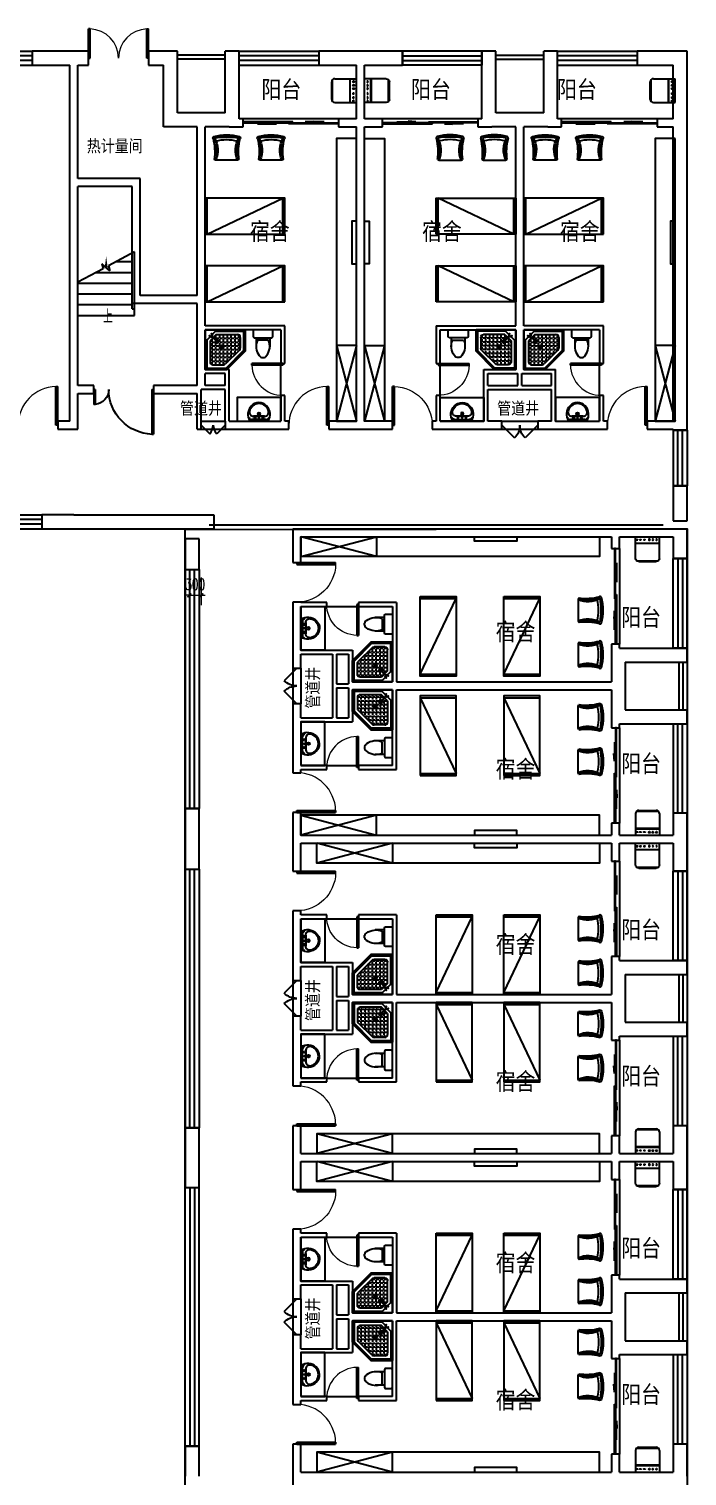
# Model space of a CAD drawing. Extents: x 0 to 302064749, y -59725395 to 1524223.
# Drawn here: x 101690368 to 103343094, y -8225277 to -4589652 of the extents above; entities that cross this region are included whole.
import ezdxf

# ---------------------------------------------------------------- set-up
doc = ezdxf.new("R2010")
doc.units = 0
doc.header["$LTSCALE"] = 1000
doc.linetypes.add('DOTE', pattern=[2.42, 2, -0.2, 0.02, -0.2])
for name, color, linetype in [('A-ANNO-IDEN', 3, 'Continuous'), ('A-ANNO-TXT', 7, 'Continuous'), ('A-Fixt', 81, 'Continuous'), ('A-FLOR-STRS', 140, 'Continuous'), ('CLAYER', 7, 'Continuous'), ('DOOR_FIRE', 4, 'Continuous'), ('E2-栏杆', 92, 'Continuous'), ('fur', 253, 'Continuous'), ('PUB_DIM', 3, 'Continuous'), ('PUB_TEXT', 7, 'Continuous'), ('WALL', 2, 'Continuous'), ('WINDOW', 4, 'Continuous'), ('洁具', 213, 'Continuous'), ('配景', 3, 'Continuous')]:
    doc.layers.add(name, color=color, linetype=linetype)
doc.layers.add('DOTE', color=1, linetype='DOTE', lineweight=9, plot=False)
doc.layers.get('DOTE').off()
doc.styles.add('A_DIM', font='simplex.shx', dxfattribs={"width": 0.7, "bigfont": 'gbcbig.shx'})
doc.styles.add('A_DIM_T3', font='simplex.shx', dxfattribs={"width": 0.7, "bigfont": 'gbcbig.shx'})
doc.styles.get("Standard").update_dxf_attribs({"font": 'geniso.shx', "bigfont": 'hztxt.shx'})
doc.dimstyles.new('_TCH_ARCH&&100', dxfattribs={"dimtxt": 280, "dimasz": 100, "dimexe": 250, "dimexo": 300, "dimgap": 135, "dimtad": 1, "dimdec": 0, "dimzin": 0, "dimdsep": 46, "dimtxsty": 'A_DIM_T3', "dimblk": 'ARCHTICK', "dimcen": 0.09, "dimclrt": 7, "dimazin": 2, "dimtfac": 1, "dimtdec": 0, "dimtix": 1, "dimtmove": 2, "dimatfit": 3, "dimfxl": 150, "dimtolj": 1, "dimtzin": 0, "dimarcsym": 0})

# ---------------------------------------------------------------- blocks, each defined once
blk = doc.blocks.new('1F平面-CAD导入_dwg_Drawing4_t3_dwg_$plan$00001613-474159-1F-927810-1F')
at = {"layer": '洁具'}
for p, q in [((-200, 170), (-430, 170)), ((-260, -140), (-260, 140)), ((-30, 250), (-170, 250)), ((-200, -170), (-200, -220)), ((-170, -250), (-30, -250))]:
    blk.add_line(p, q, dxfattribs=at)
for points in [[(-200, 220), (-200, 170), (-200, -170), (-430, -170)], [(0, -220), (0, 220)]]:
    blk.add_lwpolyline(points, dxfattribs=at)
for centre, radius, start, end in [((-590, 0), 110, 123.4509, 236.5491), ((-413, -227), 398, 67.4505, 126.6381), ((-170, 220), 30, 90, 180), ((-30, 220), 30, 0, 90), ((-413, 227), 398, 233.3619, 292.5495), ((-170, -220), 30, 180, 270), ((-30, -220), 30, 270, 0)]:
    blk.add_arc(centre, radius, start, end, dxfattribs=at)
blk = doc.blocks.new('$lvtry$00000169')
at = {"color": 0}
for p, q in [((259, -36), (259, 0)), ((36, -259), (0, -259)), ((24, -259), (24, -976)), ((259, -36), (36, -259)), ((36, -259), (36, -964)), ((276, -120), (120, -276)), ((120, -276), (120, -808)), ((120, -309), (147, -309)), ((144, -151), (291, -298)), ((151, -144), (298, -291)), ((173, -309), (173, -239)), ((173, -309), (243, -309)), ((173, -405), (173, -335)), ((183, -213), (205, -213)), ((220, -213), (243, -213)), ((259, -24), (976, -24)), ((259, -36), (964, -36)), ((270, -213), (270, -143)), ((270, -213), (340, -213)), ((270, -263), (270, -239)), ((270, -405), (270, -335)), ((276, -120), (808, -120)), ((334, -309), (340, -309)), ((366, -213), (366, -143)), ((366, -213), (436, -213)), ((366, -309), (366, -239)), ((366, -309), (436, -309)), ((366, -405), (366, -335)), ((462, -213), (462, -143)), ((462, -213), (532, -213)), ((462, -309), (462, -239)), ((462, -309), (532, -309)), ((462, -405), (462, -335)), ((558, -213), (558, -143)), ((558, -213), (628, -213)), ((558, -309), (558, -239)), ((558, -309), (628, -309)), ((558, -405), (558, -335)), ((655, -213), (655, -143)), ((655, -213), (725, -213)), ((655, -309), (655, -239)), ((655, -309), (725, -309)), ((655, -405), (655, -335)), ((751, -213), (751, -143)), ((751, -213), (821, -213)), ((751, -309), (751, -239)), ((751, -309), (821, -309)), ((751, -405), (751, -335)), ((847, -213), (847, -143)), ((847, -213), (880, -213)), ((847, -309), (847, -239)), ((847, -309), (880, -309)), ((847, -405), (847, -335)), ((880, -192), (880, -460)), ((964, -36), (976, -24)), ((964, -36), (964, -525)), ((976, -24), (976, -530)), ((120, -405), (147, -405)), ((120, -501), (147, -501)), ((120, -598), (147, -598)), ((120, -694), (147, -694)), ((173, -405), (243, -405)), ((173, -501), (173, -431)), ((173, -501), (243, -501)), ((173, -598), (173, -528)), ((173, -598), (243, -598)), ((173, -694), (173, -624)), ((173, -694), (243, -694)), ((173, -790), (173, -720)), ((270, -405), (340, -405)), ((270, -501), (270, -431)), ((270, -501), (340, -501)), ((270, -598), (270, -528)), ((270, -598), (340, -598)), ((270, -694), (270, -624)), ((270, -694), (340, -694)), ((270, -790), (270, -720)), ((366, -405), (379, -405)), ((366, -501), (366, -431)), ((366, -501), (436, -501)), ((366, -598), (366, -528)), ((366, -598), (436, -598)), ((366, -694), (366, -624)), ((366, -694), (436, -694)), ((366, -790), (366, -720)), ((462, -405), (532, -405)), ((462, -501), (462, -431)), ((462, -501), (532, -501)), ((462, -598), (462, -528)), ((462, -598), (532, -598)), ((462, -694), (462, -624)), ((462, -694), (532, -694)), ((462, -790), (462, -720)), ((859, -511), (511, -859)), ((964, -525), (525, -964)), ((976, -530), (530, -976)), ((558, -405), (628, -405)), ((558, -501), (558, -431)), ((558, -501), (628, -501)), ((558, -598), (558, -528)), ((558, -598), (628, -598)), ((558, -694), (558, -624)), ((558, -694), (628, -694)), ((558, -790), (558, -720)), ((655, -405), (725, -405)), ((655, -501), (655, -431)), ((655, -501), (725, -501)), ((655, -598), (655, -528)), ((655, -598), (725, -598)), ((655, -694), (655, -624)), ((655, -694), (676, -694)), ((751, -405), (821, -405)), ((751, -501), (751, -431)), ((751, -501), (821, -501)), ((751, -598), (751, -528)), ((751, -598), (773, -598)), ((847, -405), (880, -405)), ((847, -501), (847, -431)), ((847, -501), (867, -501)), ((964, -525), (976, -530)), ((36, -964), (24, -976)), ((24, -976), (530, -976)), ((36, -964), (525, -964)), ((120, -790), (147, -790)), ((173, -790), (243, -790)), ((173, -878), (173, -816)), ((192, -880), (460, -880)), ((270, -790), (340, -790)), ((270, -880), (270, -816)), ((366, -790), (436, -790)), ((366, -880), (366, -816)), ((462, -790), (532, -790)), ((462, -880), (462, -816)), ((525, -964), (530, -976)), ((558, -790), (580, -790))]:
    blk.add_line(p, q, dxfattribs=at)
blk.add_lwpolyline([(0, 0), (0, -1000), (540, -1000), (1000, -540), (1000, 0)], close=True)
for points in [[(0, 0), (0, -1000)], [(0, 0), (1000, 0)], [(1000, 0), (1000, -540)], [(136, -190), (148, -178), (132, -162), (121, -174)], [(190, -136), (178, -148), (162, -132), (174, -121)], [(1000, -540), (540, -1000)], [(0, -1000), (540, -1000)]]:
    blk.add_lwpolyline(points, close=True, dxfattribs=at)
for radius in [43.8, 31.1]:
    blk.add_circle((416, -428), radius, dxfattribs=at)
for centre, radius, start, end in [((296, -296), 40.6, 142.583, 128.4197), ((296, -296), 28.6, 145.828, 125.6599), ((808, -192), 72, 0, 90), ((808, -460), 72, 315, 0), ((192, -808), 72, 180, 270), ((460, -808), 72, 270, 315)]:
    blk.add_arc(centre, radius, start, end, dxfattribs=at)
for p in [(103, -156, 0), (156, -102, 0), (416, -428, 0)]:
    blk.add_point(p, dxfattribs=at)
blk = doc.blocks.new('$lvtry$00000178')
at = {"color": 0}
for p, q in [((-238, 0), (238, 0)), ((-214, -36), (-272, -91)), ((-180, -23), (180, -23)), ((-142, -105), (140, -105)), ((140, -105), (-142, -105)), ((216, -37), (268, -91))]:
    blk.add_line(p, q, dxfattribs=at)
blk.add_lwpolyline([(-104, -430, 0.224698), (110, -425, 0.348046), (269, -79), (239, 0), (-241, 0), (-271, -79, 0.356844)], format="xyb", close=True, dxfattribs=at)
for centre, radius in [((-100, -65), 16.3), ((1, -172), 31.6), ((100, -65), 16.3)]:
    blk.add_circle(centre, radius, dxfattribs=at)
at = {"color": 0, "lineweight": 13}
blk.add_circle((1, -172), 23, dxfattribs=at)
at = {"color": 0}
for centre, radius, start, end in [((-142, -205), 100, 90, 190.5602), ((-1, -179), 243, 190.5602, 349.4398), ((-180, -73), 50, 90, 133.181), ((140, -205), 100, 349.4398, 90), ((180, -73), 50, 44.5607, 90)]:
    blk.add_arc(centre, radius, start, end, dxfattribs=at)
for p in [(0, -65), (1, -172)]:
    blk.add_point(p, dxfattribs=at)
blk = doc.blocks.new('A$C70365C93')
at = {"layer": '洁具'}
blk.add_lwpolyline([(-1900, 2300), (-1900, 1700), (-800, 1700), (-800, 2300)], close=True, dxfattribs=at)
blk.add_blockref('$lvtry$00000178', (-1350, 2280), dxfattribs=at)
at = {"layer": '洁具', "rotation": 180}
blk.add_blockref('$lvtry$00000169', (0, 0), dxfattribs=at)
at = {"layer": '洁具', "extrusion": (0, 0, -1), "xscale": -1, "zscale": -1, "rotation": 90}
blk.add_blockref('1F平面-CAD导入_dwg_Drawing4_t3_dwg_$plan$00001613-474159-1F-927810-1F', (1450, 0), dxfattribs=at)
blk = doc.blocks.new('单人床')
at = {"layer": 'A-Fixt'}
for p, q in [((47774, 13973), (48674, 13973)), ((47774, 12073), (48674, 13973)), ((47774, 12073), (48674, 12073))]:
    blk.add_line(p, q, dxfattribs=at)
blk.add_lwpolyline([(47774, 14023), (48674, 14023), (48674, 12023), (47774, 12023), (47774, 14023)], dxfattribs=at)
blk = doc.blocks.new('CH_AP01')
for p, q in [((-311, 17), (-275, 0)), ((-275, 0), (275, 0)), ((275, 0), (311, 17))]:
    blk.add_line(p, q)
for centre, radius, start, end in [((-307, 555), 37.8, 100.1859, 202.8359), ((-1658, 202), 1360, 352.1659, 14.4283), ((-824, 250), 563, 335.5038, 31.0903), ((0, -579), 1213, 74.7104, 105.2896), ((0, -579), 1173, 75.0287, 104.9713), ((0, -1278), 1857, 80.611, 99.389), ((-824, 250), 603, 335.5038, 30.2691), ((0, -579), 1093, 75.8767, 104.1233), ((824, 250), 603, 149.7309, 204.4962), ((824, 250), 563, 148.9097, 204.4962), ((1658, 202), 1360, 165.5717, 187.8341), ((307, 555), 37.8, 337.1641, 79.8141)]:
    blk.add_arc(centre, radius, start, end)
blk = doc.blocks.new('A$C61295E98')
at = {"color": 3}
for p, q in [((544, 598), (0, 598)), ((0, 598), (0, 0)), ((161, 598), (161, 0)), ((170, 0), (170, 598)), ((603, 572), (603, 26)), ((624, 518), (624, 80)), ((544, 0), (0, 0))]:
    blk.add_line(p, q, dxfattribs=at)
for points in [[(82, 540), (75, 540), (75, 577), (82, 577)], [(82, 453), (75, 453), (75, 490), (82, 490)], [(82, 353), (75, 353), (75, 389), (82, 389)]]:
    blk.add_lwpolyline(points, close=True, dxfattribs=at)
for centre in [(74, 250), (74, 164), (74, 71)]:
    blk.add_circle(centre, 15.7, dxfattribs=at)
for centre, start, end in [((544, 518), 360, 90), ((544, 80), 270, 0)]:
    blk.add_arc(centre, 80, start, end, dxfattribs=at)
blk = doc.blocks.new('宿舍')
at = {"layer": 'A-Fixt'}
for p, q in [((47854, 13802), (48354, 15702)), ((48354, 13802), (47854, 15702)), ((47854, 13802), (48354, 13802))]:
    blk.add_line(p, q, dxfattribs=at)
for points in [[(47854, 8602), (48354, 8602), (48354, 15702), (47854, 15702)], [(47854, 10676), (47970, 10676), (47970, 11743), (47854, 11743)]]:
    blk.add_lwpolyline(points, close=True, dxfattribs=at)
at = {"xscale": -1, "rotation": 90}
for p in [(63677, 60475), (63677, 58775)]:
    blk.add_blockref('单人床', p, dxfattribs=at)
at = {"layer": 'A-Fixt', "xscale": -1, "rotation": 180}
for p in [(50002, 9140), (51117, 9140)]:
    blk.add_blockref('CH_AP01', p, dxfattribs=at)
at = {"layer": '配景', "color": 252}
blk.add_blockref('A$C61295E98', (47854, 7097), dxfattribs=at)
blk = doc.blocks.new('宿舍一')
at = {"layer": 'A-Fixt'}
for p, q in [((48154, 16102), (48654, 16102)), ((48654, 14202), (48154, 16102)), ((48654, 16102), (48154, 14202)), ((48154, 14202), (48654, 14202))]:
    blk.add_line(p, q, dxfattribs=at)
for points in [[(48154, 8602), (48654, 8602), (48654, 16102), (48154, 16102)], [(48154, 10676), (48270, 10676), (48270, 11743), (48154, 11743)]]:
    blk.add_lwpolyline(points, close=True, dxfattribs=at)
at = {"xscale": -1, "rotation": 90}
for p in [(63677, 60875), (63677, 58775)]:
    blk.add_blockref('单人床', p, dxfattribs=at)
at = {"layer": 'A-Fixt', "xscale": -1, "rotation": 179.9999999998882}
for p in [(50002, 9140), (51117, 9140)]:
    blk.add_blockref('CH_AP01', p, dxfattribs=at)
at = {"layer": '配景', "color": 252, "rotation": 359.9999999998882}
blk.add_blockref('A$C61295E98', (48154, 7097), dxfattribs=at)
blk = doc.blocks.new('_ArchTick')
at = {"color": 0, "linetype": 'ByBlock', "const_width": 0.4}
blk.add_lwpolyline([(-0.5, -0.5), (0.5, 0.5)], dxfattribs=at)
blk = doc.blocks.new('*D94')
at = {"layer": 'Defpoints', "color": 0, "transparency": 16777216}
for p in [(94700, 66677), (95000, 66677), (95000, 65927)]:
    blk.add_point(p, dxfattribs=at)
at = {"layer": 'PUB_DIM', "color": 0, "lineweight": -2, "transparency": 16777216}
for p, q in [((94700, 66377), (94700, 65677)), ((95000, 66377), (95000, 65677)), ((94700, 65927), (94600, 65927)), ((94700, 65927), (95000, 65927)), ((95000, 65927), (95100, 65927))]:
    blk.add_line(p, q, dxfattribs=at)
at = {"layer": 'PUB_DIM', "color": 0, "lineweight": -2, "transparency": 16777216, "xscale": 100, "yscale": 100, "zscale": 100}
blk.add_blockref('_ArchTick', (94700, 65927), dxfattribs=at)
at = {"layer": 'PUB_DIM', "color": 0, "lineweight": -2, "transparency": 16777216, "xscale": 100, "yscale": 100, "zscale": 100, "rotation": 180}
blk.add_blockref('_ArchTick', (95000, 65927), dxfattribs=at)
at = {"layer": 'PUB_DIM', "color": 7, "transparency": 16777216, "insert": (94850, 66202), "char_height": 280, "attachment_point": 5, "style": 'A_DIM_T3'}
blk.add_mtext('\\A1;300', dxfattribs=at)
blk = doc.blocks.new('$TCHSYS$WIN2D')
for p, q in [((-0.5, 0.5), (0.5, 0.5)), ((-0.5, 0.5), (-0.5, -0.5)), ((0.5, 0.5), (0.5, -0.5)), ((0.5, 0.1667), (-0.5, 0.1667)), ((0.5, -0.1667), (-0.5, -0.1667)), ((-0.5, -0.5), (0.5, -0.5))]:
    blk.add_line(p, q)
blk = doc.blocks.new('$WINLIB2D$00000001')
at = {"color": 0}
for points in [[(-0.5, 0.5), (-0.5, -0.5)], [(-0.5, 0.5), (0.5, 0.5)], [(0.5, -0.5), (0.5, 0.5)], [(0.5, 0.167), (-0.5, 0.167)], [(0.5, -0.167), (-0.5, -0.167)], [(-0.5, -0.5), (0.5, -0.5)]]:
    blk.add_lwpolyline(points, dxfattribs=at)
blk = doc.blocks.new('$DorLib2D$00000131')
at = {"color": 0, "linetype": 'Continuous'}
for p, q in [((0.15, 0.125), (0.232, 0.197)), ((0.232, 0.197), (0.232, 0.125)), ((-0.5, 0.125), (-0.5, 0)), ((0.019, 0.125), (-0.5, 0.125)), ((-0.5, 0), (0.019, 0)), ((-0.024, 0), (0.5, 0)), ((-0.024, -0.125), (-0.024, 0)), ((0.019, 0), (0.019, 0.125)), ((0.35, 0.125), (0.15, 0.125)), ((0.5, 0), (0.5, -0.125)), ((-0.35, -0.125), (-0.15, -0.125)), ((-0.232, -0.197), (-0.232, -0.125)), ((-0.15, -0.125), (-0.232, -0.197)), ((0.5, -0.125), (-0.024, -0.125))]:
    blk.add_line(p, q, dxfattribs=at)
blk = doc.blocks.new('$DorLib2D$00000001')
for p, q in [((0.45, 0.975), (0.5, 0.975)), ((0.45, 0), (0.45, 0.975)), ((0.5, 0), (0.5, 0.975)), ((0.5, 0), (0.45, 0))]:
    blk.add_line(p, q)
at = {"lineweight": 13}
blk.add_arc((0.475, 0), 0.975, 91.4693, 180, dxfattribs=at)
blk = doc.blocks.new('$DorLib2D$00000002')
for p, q in [((-0.5, 0), (-0.5, 0.4875)), ((-0.475, 0.4875), (-0.5, 0.4875)), ((-0.475, 0), (-0.475, 0.4875)), ((0.475, 0), (0.475, 0.4875)), ((0.475, 0.4875), (0.5, 0.4875)), ((0.5, 0), (0.5, 0.4875)), ((-0.5, 0), (-0.475, 0)), ((0.5, 0), (0.475, 0))]:
    blk.add_line(p, q)
at = {"lineweight": 13}
for centre, start, end in [((-0.4875, 0), 0, 88.53072), ((0.4875, 0), 91.46928, 180)]:
    blk.add_arc(centre, 0.4875, start, end, dxfattribs=at)
blk = doc.blocks.new('$DorLib2D$00000225')
at = {"color": 0}
for p, q in [((0.475, -0.001), (0.475, 0.752)), ((0.475, 0.752), (0.5, 0.752)), ((0.5, -0.001), (0.5, 0.752)), ((-0.5, 0), (-0.5, 0.252)), ((-0.475, 0.252), (-0.5, 0.252)), ((-0.475, 0), (-0.475, 0.252)), ((-0.475, 0), (-0.5, 0)), ((0.475, -0.001), (0.5, -0.001))]:
    blk.add_line(p, q, dxfattribs=at)
for centre, radius, start, end in [((0.505, -0.002), 0.755, 92.2493, 179.7238), ((-0.501, 0.003), 0.251, 359.7899, 84.0974)]:
    blk.add_arc(centre, radius, start, end, dxfattribs=at)
blk = doc.blocks.new('$DorLib2D$00000116')
at = {"color": 0}
for p, q in [((-0.5, 0), (-0.146, 0.354)), ((0.5, 0), (0.146, 0.354))]:
    blk.add_line(p, q, dxfattribs=at)
for centre, start, end in [((-0.5, 0), 0, 45), ((0.5, 0), 135, 180)]:
    blk.add_arc(centre, 0.5, start, end, dxfattribs=at)
blk = doc.blocks.new('*D446')
at = {"layer": 'Defpoints', "color": 0, "transparency": 16777216}
for p in [(94700, 66677), (95000, 66677), (95000, 65927)]:
    blk.add_point(p, dxfattribs=at)
at = {"layer": 'PUB_DIM', "color": 0, "lineweight": -2, "transparency": 16777216}
for p, q in [((94700, 66377), (94700, 65677)), ((95000, 66377), (95000, 65677)), ((94700, 65927), (94600, 65927)), ((94700, 65927), (95000, 65927)), ((95000, 65927), (95100, 65927))]:
    blk.add_line(p, q, dxfattribs=at)
at = {"layer": 'PUB_DIM', "color": 0, "lineweight": -2, "transparency": 16777216, "xscale": 100, "yscale": 100, "zscale": 100}
blk.add_blockref('_ArchTick', (94700, 65927), dxfattribs=at)
at = {"layer": 'PUB_DIM', "color": 0, "lineweight": -2, "transparency": 16777216, "xscale": 100, "yscale": 100, "zscale": 100, "rotation": 180}
blk.add_blockref('_ArchTick', (95000, 65927), dxfattribs=at)
at = {"layer": 'PUB_DIM', "color": 7, "transparency": 16777216, "insert": (94850, 66202), "char_height": 280, "attachment_point": 5, "style": 'A_DIM_T3'}
blk.add_mtext('\\A1;300', dxfattribs=at)
blk = doc.blocks.new('A$C6811127b')
at = {"layer": 'A-ANNO-IDEN'}
blk.add_lwpolyline([(92612.5, 73225, 0, 0, 0), (92612.5, 74440, 0, 80, 0), (92612.5, 74140, 0, 0, 0)], format="xyseb", dxfattribs=at)
at = {"layer": 'A-FLOR-STRS'}
for p, q in [((93325, 74554.7), (92674.2, 74207.9)), ((93325, 73125), (93325, 74554.7)), ((93325, 73125), (93325, 74554.7)), ((92704.7, 74076.4), (92504.6, 74256.1)), ((92504.6, 74256.1), (92533.2, 74132.7)), ((92674.2, 74207.9), (92704.7, 74076.4)), ((92865.8, 74310), (93265, 74310)), ((93265, 73125), (93265, 74522.7)), ((92533.2, 74132.7), (91900, 73795.3)), ((92359.2, 74040), (93265, 74040)), ((91900, 72960), (91900, 73795.3)), ((91900, 73770), (93265, 73770)), ((91900, 73500), (93265, 73500)), ((91900, 73230), (93265, 73230)), ((93265, 73125), (93325, 73125)), ((93325, 72960), (93325, 73125)), ((91900, 72960), (93325, 72960))]:
    blk.add_line(p, q, dxfattribs=at)
at = {"layer": 'DOOR_FIRE'}
for p, q in [((95000, 70300), (95600, 70300)), ((102550, 70300), (103450, 70300)), ((95000, 70100), (95600, 70100)), ((102550, 70100), (103450, 70100)), ((97300, 64100), (97300, 63200)), ((97500, 64100), (97500, 63200)), ((97300, 56250), (97300, 55350)), ((97500, 56250), (97500, 55350)), ((97300, 48250), (97300, 47350)), ((97500, 48250), (97500, 47350))]:
    blk.add_line(p, q, dxfattribs=at)
at = {"layer": 'E2-栏杆'}
for points in [[(95600, 79500), (94400, 79500)], [(95600, 79400), (94400, 79400)], [(102400, 79500), (103600, 79500)], [(102400, 79400), (103600, 79400)], [(107000, 63050), (107000, 64250)], [(107100, 63050), (107100, 64250)], [(107000, 55200), (107000, 56400)], [(107100, 55200), (107100, 56400)], [(107000, 47200), (107000, 48400)], [(107100, 47200), (107100, 48400)]]:
    blk.add_lwpolyline(points, dxfattribs=at)
at = {"layer": 'fur'}
blk.add_line((95200, 67700), (106600, 67700), dxfattribs=at)
at = {"layer": 'WALL'}
for p, q in [((91800, 79600), (90750, 79600)), ((90750, 79600), (90750, 79250)), ((92171.3, 79600), (91800, 79600)), ((92171.3, 79250), (92171.3, 79600)), ((94400, 79600), (93671.3, 79600)), ((93671.3, 79600), (93671.3, 79250)), ((94400, 78050), (94400, 79600)), ((95600, 78050), (95600, 79600)), ((95950, 79600), (95600, 79600)), ((95950, 79250), (95950, 79600)), ((99000, 79600), (97950, 79600)), ((97950, 79600), (97950, 79250)), ((100050, 79600), (99000, 79600)), ((100050, 79250), (100050, 79600)), ((102400, 79600), (102050, 79600)), ((102050, 79600), (102050, 79250)), ((102400, 78050), (102400, 79600)), ((103950, 79600), (103600, 79600)), ((103600, 78050), (103600, 79600)), ((103950, 79250), (103950, 79600)), ((107200, 79600), (105950, 79600)), ((105950, 79600), (105950, 79250)), ((107200, 77800), (107200, 79600)), ((90750, 79250), (91700, 79250)), ((91700, 77800), (91700, 79250)), ((91900, 77800), (91900, 79250)), ((91900, 79250), (92171.3, 79250)), ((93671.3, 79250), (94050, 79250)), ((94050, 77700), (94050, 79250)), ((95950, 77900), (95950, 79250)), ((97950, 79250), (98900, 79250)), ((98900, 77900), (98900, 79250)), ((99100, 77900), (99100, 79250)), ((99100, 79250), (100050, 79250)), ((102050, 77900), (102050, 79250)), ((103950, 77900), (103950, 79250)), ((105950, 79250), (106850, 79250)), ((106850, 77900), (106850, 79250)), ((95000, 78050), (94400, 78050)), ((95600, 78050), (95000, 78050)), ((96050, 77900), (95950, 77900)), ((96050, 77700), (96050, 77900)), ((98900, 77900), (98450, 77900)), ((98450, 77900), (98450, 77700)), ((99550, 77900), (99100, 77900)), ((99550, 77700), (99550, 77900)), ((102050, 77900), (101950, 77900)), ((101950, 77900), (101950, 77700)), ((103000, 78050), (102400, 78050)), ((103600, 78050), (103000, 78050)), ((104050, 77900), (103950, 77900)), ((104050, 77700), (104050, 77900)), ((106850, 77900), (106450, 77900)), ((106450, 77900), (106450, 77700)), ((91700, 76300), (91700, 77800)), ((91900, 76400), (91900, 77800)), ((94900, 77700), (94050, 77700)), ((94900, 73460), (94900, 77700)), ((95700, 77700), (95100, 77700)), ((95100, 73360), (95100, 77700)), ((95700, 77700), (96050, 77700)), ((98450, 77700), (98900, 77700)), ((98900, 72450), (98900, 77700)), ((99100, 72450), (99100, 77700)), ((99100, 77700), (99550, 77700)), ((101950, 77700), (102300, 77700)), ((102900, 77700), (102300, 77700)), ((102900, 72700), (102900, 77700)), ((103100, 72700), (103100, 77700)), ((103700, 77700), (103100, 77700)), ((103700, 77700), (104050, 77700)), ((106450, 77700), (106850, 77700)), ((106850, 72450), (106850, 77700)), ((107200, 72450), (107200, 77800)), ((93465, 76400), (91900, 76400)), ((93465, 73460), (93465, 76400)), ((91700, 72450), (91700, 76300)), ((91900, 72450), (91900, 76200)), ((93265, 76200), (91900, 76200)), ((93265, 73260), (93265, 76200)), ((94900, 73460), (93465, 73460)), ((94900, 73260), (93265, 73260)), ((94900, 72700), (94900, 73260)), ((95100, 72700), (95100, 73360)), ((91700, 71100), (91700, 72450)), ((91900, 71200), (91900, 72450)), ((94900, 71500), (94900, 72700)), ((97100, 72700), (95100, 72700)), ((97000, 72600), (95100, 72600)), ((95100, 71600), (95100, 72600)), ((97000, 72600), (97000, 71750)), ((97100, 71750), (97100, 72700)), ((98900, 70300), (98900, 72450)), ((99100, 70300), (99100, 72450)), ((100900, 72700), (100900, 71750)), ((100900, 72700), (102900, 72700)), ((101000, 71750), (101000, 72600)), ((101000, 72600), (102900, 72600)), ((102900, 71600), (102900, 72600)), ((105100, 72700), (103100, 72700)), ((105000, 72600), (103100, 72600)), ((103100, 71600), (103100, 72600)), ((105000, 72600), (105000, 71750)), ((105100, 71750), (105100, 72700)), ((106850, 70300), (106850, 72450)), ((107200, 70200), (107200, 72450)), ((97000, 71750), (97100, 71750)), ((100900, 71750), (101000, 71750)), ((105000, 71750), (105100, 71750)), ((94900, 71200), (94900, 71500)), ((95700, 71600), (95100, 71600)), ((95600, 71500), (95100, 71500)), ((95100, 71200), (95100, 71500)), ((95600, 71200), (95600, 71500)), ((95700, 71100), (95700, 71600)), ((102100, 71100), (102100, 71600)), ((102100, 71600), (102900, 71600)), ((102200, 71200), (102200, 71500)), ((102200, 71500), (102950, 71500)), ((102950, 71200), (102950, 71500)), ((103050, 71200), (103050, 71500)), ((103050, 71500), (103800, 71500)), ((103100, 71600), (103900, 71600)), ((103800, 71200), (103800, 71500)), ((103900, 71100), (103900, 71600)), ((91700, 70300), (91700, 71100)), ((92300, 71200), (91900, 71200)), ((91900, 71000), (92300, 71000)), ((91900, 70100), (91900, 71000)), ((92300, 71000), (92300, 71200)), ((94900, 71200), (93800, 71200)), ((93800, 71200), (93800, 71000)), ((93800, 71000), (94900, 71000)), ((94900, 70100), (94900, 71000)), ((95600, 71100), (95000, 71100)), ((95000, 70300), (95000, 71100)), ((95600, 71200), (95100, 71200)), ((95600, 70300), (95600, 71100)), ((95700, 70300), (95700, 71100)), ((97100, 70950), (97000, 70950)), ((97000, 70950), (97000, 70300)), ((97100, 70300), (97100, 70950)), ((101000, 70950), (100900, 70950)), ((100900, 70950), (100900, 70300)), ((101000, 70300), (101000, 70950)), ((102100, 70300), (102100, 71100)), ((102200, 71200), (102950, 71200)), ((102200, 70300), (102200, 71100)), ((102200, 71100), (103000, 71100)), ((103000, 71100), (103800, 71100)), ((103050, 71200), (103800, 71200)), ((103800, 70300), (103800, 71100)), ((103900, 70300), (103900, 71100)), ((105100, 70950), (105000, 70950)), ((105000, 70950), (105000, 70300)), ((105100, 70300), (105100, 70950)), ((91700, 70300), (91400, 70300)), ((91400, 70300), (91400, 70100)), ((95000, 70100), (95000, 70300)), ((95600, 70300), (95600, 70100)), ((95700, 70300), (97000, 70300)), ((97200, 70300), (97100, 70300)), ((97200, 70100), (97200, 70300)), ((98900, 70300), (98200, 70300)), ((98200, 70300), (98200, 70100)), ((99800, 70300), (99100, 70300)), ((99800, 70100), (99800, 70300)), ((100900, 70300), (100800, 70300)), ((100800, 70300), (100800, 70100)), ((101000, 70300), (102100, 70300)), ((102550, 70300), (102200, 70300)), ((102550, 70100), (102550, 70300)), ((103800, 70300), (103450, 70300)), ((103450, 70300), (103450, 70100)), ((103900, 70300), (105000, 70300)), ((105200, 70300), (105100, 70300)), ((105200, 70100), (105200, 70300)), ((106850, 70300), (106200, 70300)), ((106200, 70300), (106200, 70100)), ((107200, 70075), (107200, 70200)), ((91400, 70100), (91900, 70100)), ((94900, 70100), (95000, 70100)), ((95600, 70100), (95700, 70100)), ((95700, 70100), (97100, 70100)), ((97100, 70100), (97200, 70100)), ((98200, 70100), (99000, 70100)), ((99000, 70100), (99800, 70100)), ((100800, 70100), (100900, 70100)), ((100900, 70100), (102100, 70100)), ((102100, 70100), (102550, 70100)), ((103450, 70100), (103900, 70100)), ((103900, 70100), (105100, 70100)), ((105100, 70100), (105200, 70100)), ((106200, 70100), (106850, 70100)), ((106850, 70100), (106850, 70075)), ((106850, 70075), (107200, 70075)), ((107200, 68675), (106850, 68675)), ((106850, 68675), (106850, 67800)), ((107200, 67800), (107200, 68675)), ((91800, 67950), (91000, 67950)), ((91000, 67950), (91000, 67600)), ((91800, 67950), (95318.6, 67950)), ((95318.6, 67950), (95318.6, 67600)), ((106850, 67800), (107200, 67800)), ((91000, 67600), (91800, 67600)), ((91800, 67600), (95318.6, 67600)), ((94600, 67350), (94600, 66575)), ((94950, 67350), (94600, 67350)), ((94950, 66575), (94950, 67350)), ((97300, 67600), (99650, 67600)), ((97300, 67600), (97300, 66754.3)), ((97500, 67400), (99650, 67400)), ((97500, 66754.3), (97500, 67400)), ((99650, 67600), (105400, 67600)), ((99650, 67400), (105300, 67400)), ((105300, 67400), (105300, 67100)), ((105400, 67600), (107200, 67600)), ((105500, 67100), (105500, 67400)), ((105500, 67400), (106850, 67400)), ((106850, 67400), (106850, 66850)), ((107200, 66850), (107200, 67600)), ((105300, 67100), (105500, 67100)), ((94600, 66575), (94950, 66575)), ((97300, 66754.3), (97500, 66754.3)), ((106850, 66850), (107200, 66850)), ((97500, 65754.3), (97300, 65754.3)), ((97300, 65754.3), (97300, 65750)), ((97300, 65750), (97300, 64550)), ((97500, 65750), (97500, 65754.3)), ((98150, 65750), (97500, 65750)), ((97500, 65650), (98150, 65650)), ((97500, 65650), (97500, 64550)), ((98150, 65650), (98150, 65750)), ((99900, 65750), (98950, 65750)), ((98950, 65750), (98950, 65650)), ((98950, 65650), (99800, 65650)), ((99800, 65650), (99800, 63750)), ((99900, 65750), (99900, 63750)), ((97300, 64550), (97300, 64100)), ((97500, 64550), (98300, 64550)), ((97500, 64450), (98300, 64450)), ((97500, 64100), (97500, 64450)), ((98300, 64550), (98800, 64550)), ((98300, 64450), (98300, 63650)), ((98400, 64450), (98400, 63700)), ((98400, 64450), (98700, 64450)), ((98700, 64450), (98700, 63700)), ((98800, 64550), (98800, 63750)), ((105500, 64700), (105300, 64700)), ((105300, 64700), (105300, 64350)), ((105500, 64600), (105500, 64700)), ((105500, 64600), (106850, 64600)), ((107200, 64600), (106850, 64600)), ((107200, 64250), (107200, 64600)), ((97300, 64100), (97500, 64100)), ((105300, 64350), (105300, 63750)), ((105650, 64250), (107200, 64250)), ((105650, 64250), (105650, 63650)), ((98300, 63650), (98300, 62850)), ((98400, 63700), (98700, 63700)), ((98800, 63750), (99800, 63750)), ((99900, 63750), (105300, 63750)), ((105650, 63650), (105650, 63050)), ((98400, 63600), (98700, 63600)), ((98400, 63600), (98400, 62850)), ((98700, 63600), (98700, 62850)), ((98800, 63550), (99800, 63550)), ((98800, 63550), (98800, 62750)), ((99800, 61650), (99800, 63550)), ((99900, 63550), (105300, 63550)), ((99900, 61550), (99900, 63550)), ((105300, 63550), (105300, 62950)), ((97500, 63200), (97300, 63200)), ((97300, 63200), (97300, 62750)), ((97500, 62850), (97500, 63200)), ((105300, 62950), (105300, 62600)), ((105650, 63050), (107200, 63050)), ((107200, 62700), (107200, 63050)), ((97300, 62750), (97300, 61550)), ((97500, 62850), (98300, 62850)), ((97500, 62750), (98300, 62750)), ((97500, 62750), (97500, 61650)), ((98300, 62750), (98800, 62750)), ((98400, 62850), (98700, 62850)), ((105300, 62600), (105500, 62600)), ((105500, 62700), (106850, 62700)), ((105500, 62600), (105500, 62700)), ((106850, 62700), (107200, 62700)), ((97300, 61550), (97300, 61470.4)), ((97300, 61470.4), (97500, 61470.4)), ((98150, 61650), (97500, 61650)), ((97500, 61470.4), (97500, 61550)), ((97500, 61550), (98150, 61550)), ((98150, 61550), (98150, 61650)), ((99800, 61650), (98950, 61650)), ((98950, 61650), (98950, 61550)), ((98950, 61550), (99900, 61550)), ((94950, 60575), (94600, 60575)), ((94600, 60575), (94600, 59800)), ((94950, 59800), (94950, 60575)), ((97500, 60470.4), (97300, 60470.4)), ((97300, 60470.4), (97300, 59800)), ((97500, 59900), (97500, 60470.4)), ((107200, 60450), (106850, 60450)), ((106850, 60450), (106850, 59900)), ((107200, 59800), (107200, 60450)), ((105500, 60200), (105300, 60200)), ((105300, 60200), (105300, 59900)), ((105500, 59900), (105500, 60200)), ((94600, 59800), (94600, 59050)), ((94950, 59050), (94950, 59800)), ((97300, 59800), (97300, 59000)), ((97500, 59900), (99650, 59900)), ((97500, 59700), (99650, 59700)), ((97500, 59000), (97500, 59700)), ((99650, 59900), (105300, 59900)), ((99650, 59700), (105300, 59700)), ((105300, 59700), (105300, 59250)), ((105500, 59900), (106850, 59900)), ((105500, 59700), (106850, 59700)), ((105500, 59250), (105500, 59700)), ((106850, 59700), (106850, 59000)), ((107200, 59000), (107200, 59800)), ((94600, 59050), (94950, 59050)), ((97300, 59000), (97500, 59000)), ((105300, 59250), (105500, 59250)), ((106850, 59000), (107200, 59000)), ((97500, 58000), (97300, 58000)), ((97300, 58000), (97300, 57900)), ((97300, 57900), (97300, 56700)), ((97500, 57900), (97500, 58000)), ((98150, 57900), (97500, 57900)), ((98150, 57800), (98150, 57900)), ((99900, 57900), (98950, 57900)), ((98950, 57900), (98950, 57800)), ((99900, 57900), (99900, 55900)), ((97500, 57800), (98150, 57800)), ((97500, 57800), (97500, 56700)), ((98950, 57800), (99800, 57800)), ((99800, 57800), (99800, 55900)), ((105500, 56850), (105300, 56850)), ((105300, 56850), (105300, 56500)), ((105500, 56750), (105500, 56850)), ((105500, 56750), (106850, 56750)), ((107200, 56750), (106850, 56750)), ((107200, 56400), (107200, 56750)), ((97300, 56700), (97300, 56250)), ((97500, 56700), (98300, 56700)), ((97500, 56600), (98300, 56600)), ((97500, 56250), (97500, 56600)), ((98300, 56700), (98800, 56700)), ((98300, 56600), (98300, 55800)), ((98400, 56600), (98400, 55850)), ((98400, 56600), (98700, 56600)), ((98700, 56600), (98700, 55850)), ((98800, 56700), (98800, 55900)), ((105300, 56500), (105300, 55900)), ((105650, 56400), (107200, 56400)), ((105650, 56400), (105650, 55800)), ((97300, 56250), (97500, 56250)), ((98300, 55800), (98300, 55000)), ((98400, 55850), (98700, 55850)), ((98400, 55750), (98700, 55750)), ((98400, 55750), (98400, 55000)), ((98700, 55750), (98700, 55000)), ((98800, 55900), (99800, 55900)), ((98800, 55700), (99800, 55700)), ((98800, 55700), (98800, 54900)), ((99800, 53800), (99800, 55700)), ((99900, 55900), (105300, 55900)), ((99900, 55700), (105300, 55700)), ((99900, 53700), (99900, 55700)), ((105300, 55700), (105300, 55100)), ((105650, 55800), (105650, 55200)), ((97500, 55350), (97300, 55350)), ((97300, 55350), (97300, 54900)), ((97500, 55000), (97500, 55350)), ((97300, 54900), (97300, 53700)), ((97500, 55000), (98300, 55000)), ((97500, 54900), (98300, 54900)), ((97500, 54900), (97500, 53800)), ((98300, 54900), (98800, 54900)), ((98400, 55000), (98700, 55000)), ((105300, 55100), (105300, 54750)), ((105650, 55200), (107200, 55200)), ((107200, 54850), (107200, 55200)), ((105300, 54750), (105500, 54750)), ((105500, 54850), (106850, 54850)), ((105500, 54750), (105500, 54850)), ((106850, 54850), (107200, 54850)), ((97300, 53700), (97300, 53600)), ((97300, 53600), (97500, 53600)), ((98150, 53800), (97500, 53800)), ((97500, 53600), (97500, 53700)), ((97500, 53700), (98150, 53700)), ((98150, 53700), (98150, 53800)), ((99800, 53800), (98950, 53800)), ((98950, 53800), (98950, 53700)), ((98950, 53700), (99900, 53700)), ((94950, 52550), (94600, 52550)), ((94600, 52550), (94600, 51800)), ((94950, 51800), (94950, 52550)), ((97500, 52600), (97300, 52600)), ((97300, 52600), (97300, 51800)), ((97500, 51900), (97500, 52600)), ((107200, 52600), (106850, 52600)), ((106850, 52600), (106850, 51900)), ((107200, 51800), (107200, 52600)), ((105500, 52350), (105300, 52350)), ((105300, 52350), (105300, 51900)), ((105500, 51900), (105500, 52350)), ((94600, 51800), (94600, 51050)), ((94950, 51050), (94950, 51800)), ((97300, 51800), (97300, 51000)), ((97500, 51900), (99650, 51900)), ((97500, 51700), (99650, 51700)), ((97500, 51000), (97500, 51700)), ((99650, 51900), (105300, 51900)), ((99650, 51700), (105300, 51700)), ((105300, 51700), (105300, 51250)), ((105500, 51900), (106850, 51900)), ((105500, 51700), (106850, 51700)), ((105500, 51250), (105500, 51700)), ((106850, 51700), (106850, 51000)), ((107200, 51000), (107200, 51800)), ((94600, 51050), (94950, 51050)), ((97300, 51000), (97500, 51000)), ((105300, 51250), (105500, 51250)), ((106850, 51000), (107200, 51000)), ((97500, 50000), (97300, 50000)), ((97300, 50000), (97300, 49900)), ((97300, 49900), (97300, 48700)), ((97500, 49900), (97500, 50000)), ((98150, 49900), (97500, 49900)), ((98150, 49800), (98150, 49900)), ((99900, 49900), (98950, 49900)), ((98950, 49900), (98950, 49800)), ((99900, 49900), (99900, 47900)), ((97500, 49800), (98150, 49800)), ((97500, 49800), (97500, 48700)), ((98950, 49800), (99800, 49800)), ((99800, 49800), (99800, 47900)), ((105500, 48850), (105300, 48850)), ((105300, 48850), (105300, 48500)), ((105500, 48750), (105500, 48850)), ((105500, 48750), (106850, 48750)), ((107200, 48750), (106850, 48750)), ((107200, 48400), (107200, 48750)), ((97300, 48700), (97300, 48250)), ((97500, 48700), (98300, 48700)), ((97500, 48600), (98300, 48600)), ((97500, 48250), (97500, 48600)), ((98300, 48700), (98800, 48700)), ((98300, 48600), (98300, 47800)), ((98400, 48600), (98400, 47850)), ((98400, 48600), (98700, 48600)), ((98700, 48600), (98700, 47850)), ((98800, 48700), (98800, 47900)), ((105300, 48500), (105300, 47900)), ((105650, 48400), (107200, 48400)), ((105650, 48400), (105650, 47800)), ((97300, 48250), (97500, 48250)), ((98300, 47800), (98300, 47000)), ((98400, 47850), (98700, 47850)), ((98400, 47750), (98700, 47750)), ((98400, 47750), (98400, 47000)), ((98700, 47750), (98700, 47000)), ((98800, 47900), (99800, 47900)), ((98800, 47700), (99800, 47700)), ((98800, 47700), (98800, 46900)), ((99800, 45800), (99800, 47700)), ((99900, 47900), (105300, 47900)), ((99900, 47700), (105300, 47700)), ((99900, 45700), (99900, 47700)), ((105300, 47700), (105300, 47100)), ((105650, 47800), (105650, 47200)), ((97500, 47350), (97300, 47350)), ((97300, 47350), (97300, 46900)), ((97500, 47000), (97500, 47350)), ((97300, 46900), (97300, 45700)), ((97500, 47000), (98300, 47000)), ((97500, 46900), (98300, 46900)), ((97500, 46900), (97500, 45800)), ((98300, 46900), (98800, 46900)), ((98400, 47000), (98700, 47000)), ((105300, 47100), (105300, 46750)), ((105650, 47200), (107200, 47200)), ((107200, 46850), (107200, 47200)), ((105300, 46750), (105500, 46750)), ((105500, 46850), (106850, 46850)), ((105500, 46750), (105500, 46850)), ((106850, 46850), (107200, 46850)), ((97300, 45700), (97300, 45600)), ((97300, 45600), (97500, 45600)), ((98150, 45800), (97500, 45800)), ((97500, 45600), (97500, 45700)), ((97500, 45700), (98150, 45700)), ((98150, 45700), (98150, 45800)), ((99800, 45800), (98950, 45800)), ((98950, 45800), (98950, 45700)), ((98950, 45700), (99900, 45700)), ((94950, 44550), (94600, 44550)), ((94600, 44550), (94600, 43800)), ((94950, 43800), (94950, 44550)), ((97500, 44600), (97300, 44600)), ((97300, 44600), (97300, 43800)), ((97500, 43900), (97500, 44600)), ((107200, 44600), (106850, 44600)), ((106850, 44600), (106850, 43900)), ((107200, 43800), (107200, 44600)), ((105500, 44350), (105300, 44350)), ((105300, 44350), (105300, 43900)), ((105500, 43900), (105500, 44350)), ((97300, 43800), (97300, 43000)), ((97500, 43900), (99650, 43900)), ((99650, 43900), (105300, 43900)), ((105500, 43900), (106850, 43900))]:
    blk.add_line(p, q, dxfattribs=at)
blk.add_lwpolyline([(94600, 67584.2), (107200, 67600), (107200, 12000), (94600, 11984.2)], close=True, dxfattribs=at)
at = {"layer": 'WINDOW'}
for p, q in [((98450, 77900), (96050, 77900)), ((101950, 77900), (99550, 77900)), ((106450, 77900), (104050, 77900)), ((97000, 70950), (97000, 71750)), ((101000, 70950), (101000, 71750)), ((105000, 70950), (105000, 71750)), ((105500, 67100), (105500, 64700)), ((98150, 65650), (98950, 65650)), ((105500, 62600), (105500, 60200)), ((98150, 61650), (98950, 61650)), ((105500, 59250), (105500, 56850)), ((98150, 57800), (98950, 57800)), ((105500, 54750), (105500, 52350)), ((98150, 53800), (98950, 53800)), ((105500, 51250), (105500, 48850)), ((98150, 49800), (98950, 49800)), ((105500, 46750), (105500, 44350)), ((98150, 45800), (98950, 45800))]:
    blk.add_line(p, q, dxfattribs=at)
for name, p, rotation in [('宿舍', (146753.8, 86001.7), 180), ('宿舍', (154753.8, 86001.7), 180), ('A$C70365C93', (95100, 72600), 180), ('A$C70365C93', (103100, 72600), 180), ('A$C70365C93', (99800, 63550), 90), ('宿舍一', (113601.7, 11746.2), 90.0000000000294), ('A$C70365C93', (99800, 55700), 90), ('宿舍', (113601.7, 4046.2), 89.99999999594154), ('A$C70365C93', (99800, 47700), 90), ('宿舍', (113601.7, -3953.8), 90.0000000086492)]:
    blk.add_blockref(name, p, dxfattribs=dict(rotation=rotation))
at = {"xscale": -1}
for name, p, rotation in [('宿舍', (51246.2, 86001.7), 180), ('A$C70365C93', (102900, 72600), 180), ('宿舍一', (113601.7, 115553.8), 89.99999999988826), ('A$C70365C93', (99800, 63750), 90), ('宿舍', (113601.7, 107553.8), 90), ('A$C70365C93', (99800, 55900), 90), ('宿舍', (113601.7, 99553.8), 89.99999999594148), ('A$C70365C93', (99800, 47900), 90)]:
    blk.add_blockref(name, p, dxfattribs=dict(at, rotation=rotation))
at = {"layer": 'DOOR_FIRE', "zscale": 200}
for name, p, xscale, yscale, rotation in [('$DorLib2D$00000225', (93050, 71100), -1500, 1500, 180), ('$DorLib2D$00000116', (97400, 63650), 900, -900, 269.9999999999926), ('$DorLib2D$00000116', (97400, 55800), 900, -900, 269.9999999999852), ('$DorLib2D$00000116', (97400, 47800), 900, -900, 269.9999999999852)]:
    blk.add_blockref(name, p, dxfattribs=dict(at, xscale=xscale, yscale=yscale, rotation=rotation))
for p, xscale, yscale in [((95300, 70200), -600, -600), ((103000, 70200), 900, -900)]:
    blk.add_blockref('$DorLib2D$00000116', p, dxfattribs=dict(at, xscale=xscale, yscale=yscale))
at = {"layer": 'WINDOW'}
for name, p, xscale, yscale, zscale, rotation in [('$DorLib2D$00000002', (92921.3, 79425), -1500, -1500, -1500, 180), ('$WINLIB2D$00000001', (89750, 79425), -2000, 350, -2000, 180), ('$WINLIB2D$00000001', (96950, 79425), -2000, 350, -2000, 180), ('$WINLIB2D$00000001', (101050, 79425), 2000, 350, 2000, 180), ('$WINLIB2D$00000001', (104950, 79425), -2000, 350, -2000, 180), ('$DorLib2D$00000131', (97250, 77800), -2400, -200, -2400, 180), ('$DorLib2D$00000131', (100750, 77800), 2400, -200, 2400, 180), ('$DorLib2D$00000131', (105250, 77800), -2400, -200, -2400, 180), ('$DorLib2D$00000001', (97050, 71350), 800, 800, 800, 90), ('$DorLib2D$00000001', (100950, 71350), 800, -800, 800, 90), ('$DorLib2D$00000001', (105050, 71350), 800, 800, 800, 90), ('$WINLIB2D$00000001', (107025, 69375), -1400, -350, -1400, 90), ('$DorLib2D$00000131', (105400, 65900), -2400, 200, -2400, 270), ('$TCHSYS$WIN2D', (94775, 63575), 6000, -350, 6000, 269.9999999978885), ('$DorLib2D$00000001', (97400, 66254.3), -1000, 1000, -1000, 270), ('$WINLIB2D$00000001', (107025, 65725), 2249.999999993481, 350, 2249.999999993481, 90), ('$DorLib2D$00000131', (105400, 61400), 2400, 200, 2400, 270), ('$WINLIB2D$00000001', (107025, 61575), -2249.999999993481, 350, -2249.999999993481, 90), ('$DorLib2D$00000001', (97400, 60970.4), 1000, 1000, 1000, 269.9999999999923), ('$TCHSYS$WIN2D', (94775, 55800), 6500, -350, 6500, 269.9999999978856), ('$DorLib2D$00000001', (97400, 58500), -1000, 1000, -1000, 270), ('$DorLib2D$00000131', (105400, 58050), -2400, 200, -2400, 270), ('$WINLIB2D$00000001', (107025, 57875), 2249.999999993481, 350, 2249.999999993481, 90), ('$DorLib2D$00000131', (105400, 53550), 2400, 200, 2400, 270), ('$WINLIB2D$00000001', (107025, 53725), -2249.999999993481, 350, -2249.999999993481, 90), ('$DorLib2D$00000001', (97400, 53100), 1000, 1000, 1000, 270), ('$TCHSYS$WIN2D', (94775, 47800), 6500, 350, 6500, 90.00000000098217), ('$DorLib2D$00000001', (97400, 50500), -1000, 1000, -1000, 270), ('$DorLib2D$00000131', (105400, 50050), -2400, 200, -2400, 270), ('$WINLIB2D$00000001', (107025, 49875), 2249.999999993481, 350, 2249.999999993481, 90), ('$DorLib2D$00000131', (105400, 45550), 2400, 200, 2400, 270), ('$WINLIB2D$00000001', (107025, 45725), -2249.999999993481, 350, -2249.999999993481, 90), ('$DorLib2D$00000001', (97400, 45100), 1000, 1000, 1000, 269.999999999993)]:
    blk.add_blockref(name, p, dxfattribs=dict(at, xscale=xscale, yscale=yscale, zscale=zscale, rotation=rotation))
for name, p, xscale, yscale, zscale in [('$DorLib2D$00000001', (90900, 70200), 1000, 1000, 1000), ('$DorLib2D$00000001', (97700, 70200), 1000, 1000, 1000), ('$DorLib2D$00000001', (100300, 70200), -1000, 1000, -1000), ('$DorLib2D$00000001', (105700, 70200), 1000, 1000, 1000), ('$WINLIB2D$00000001', (89800, 67775), 2400, -350, 2400), ('$DorLib2D$00000001', (98550, 65700), 800, -800, 800), ('$DorLib2D$00000001', (98550, 61600), 800, 800, 800), ('$DorLib2D$00000001', (98550, 57850), 800, -800, 800), ('$DorLib2D$00000001', (98550, 53750), 800, 800, 800), ('$DorLib2D$00000001', (98550, 49850), 800, -800, 800), ('$DorLib2D$00000001', (98550, 45750), 800, 800, 800)]:
    blk.add_blockref(name, p, dxfattribs=dict(at, xscale=xscale, yscale=yscale, zscale=zscale))
at = {"layer": 'A-ANNO-TXT', "color": 7, "style": 'A_DIM', "width": 0.7}
blk.add_text('上', height=337.6, dxfattribs=at).set_placement((92539.5, 72770))
at = {"layer": 'CLAYER'}
for s, p in [('热计量间', (92127.8, 77029.8)), ('管道井', (94467.4, 70437)), ('管道井', (102432.4, 70437))]:
    blk.add_text(s, height=350, dxfattribs=at).set_placement(p)
for p in [(97987, 63082.4), (97987, 55232.4), (97987, 47232.4)]:
    blk.add_text('管道井', height=350, rotation=90, dxfattribs=at).set_placement(p)
at = {"layer": 'PUB_TEXT'}
for s, p in [('阳台', (96511, 78368.1)), ('阳台', (100267.5, 78368.1)), ('阳台', (103934.5, 78368.1)), ('宿舍', (96221.1, 74800.3)), ('宿舍', (100543.3, 74800.3)), ('宿舍', (104005.2, 74800.3)), ('阳台', (105544.7, 65107.8)), ('宿舍', (102392.2, 64742)), ('宿舍', (102392.2, 61296.6)), ('阳台', (105544.7, 61432.3)), ('阳台', (105544.7, 57257.8)), ('宿舍', (102392.2, 56892)), ('宿舍', (102392.2, 53446.6)), ('阳台', (105544.7, 53582.3)), ('阳台', (105544.7, 49257.8)), ('宿舍', (102392.2, 48892)), ('宿舍', (102392.2, 45446.6)), ('阳台', (105544.7, 45582.3))]:
    blk.add_text(s, height=500, dxfattribs=at).set_placement(p)
at = {"layer": 'PUB_DIM'}
for picture in ['*D94', '*D446']:
    dim = blk.add_aligned_dim(p1=(94700, 66677.4), p2=(95000, 66677.4), distance=-750.2, dimstyle='_TCH_ARCH&&100', dxfattribs=at)
    dim.commit()
    dim.dimension.update_dxf_attribs({"geometry": picture, "text_midpoint": (94850, 66202.2)})
blk = doc.blocks.new('1#教学楼-电提建筑结构')
at = {"layer": 'DOTE'}
blk.add_blockref('A$C6811127b', (905328.2, -125601.6), dxfattribs=at)

msp = doc.modelspace()

# ---------------------------------------------------------------- block references
at = {"xscale": 100, "yscale": 100, "zscale": 100}
msp.add_blockref('1#教学楼-电提建筑结构', (2090275, -45113), dxfattribs=at)

doc.saveas('drawing.dxf')
